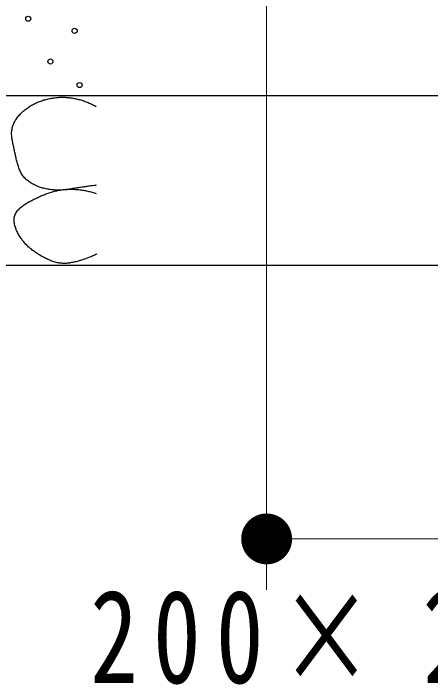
# Model space of a CAD drawing. Units: millimetres on the paper. Extents: x -385 to 0, y -10 to 267.
# Drawn here: x -107.95 to -99.75, y 120.74 to 133.93 of the extents above; entities that cross this region are included whole.
import ezdxf

# ---------------------------------------------------------------- set-up
doc = ezdxf.new("R2010")
doc.units = ezdxf.units.MM
doc.layers.add('LY_1', color=7, linetype='Continuous', lineweight=25)
doc.styles.add('ＭＳ ゴシック', font='')
doc.styles.get('ＭＳ ゴシック').set_extended_font_data('MS Gothic')

# ---------------------------------------------------------------- blocks, each defined once
blk = doc.blocks.new('filled_dot')
at = {"color": 0, "linetype": 'Continuous', "lineweight": -2, "const_width": 1.25}
blk.add_lwpolyline([(-0.625, 0, 1), (0.625, 0, 1)], format="xyb", close=True, dxfattribs=at)

msp = doc.modelspace()

# ---------------------------------------------------------------- linework, layer by layer
at = {"layer": 'LY_1', "lineweight": 13}
for p, q in [((-102.973, 136.405), (-102.973, 122.606)), ((-96.307, 123.606), (-102.973, 123.606))]:
    msp.add_line(p, q, dxfattribs=at)
at = {"layer": 'LY_1'}
for p, q in [((-114.64, 132.321), (-84.64, 132.321)), ((-114.64, 128.988), (-84.64, 128.988))]:
    msp.add_line(p, q, dxfattribs=at)
for centre in [(-107.657, 133.829), (-106.745, 133.591), (-107.222, 132.988), (-106.647, 132.525)]:
    msp.add_circle(centre, 0.05, dxfattribs=at)
for points, knots in [([(-106.32, 130.557), (-106.35, 130.553), (-106.379, 130.549), (-106.408, 130.545), (-106.438, 130.542), (-106.467, 130.538), (-106.496, 130.534), (-106.526, 130.53), (-106.555, 130.526), (-106.584, 130.522), (-106.613, 130.518), (-106.643, 130.513), (-106.672, 130.508), (-106.701, 130.503), (-106.73, 130.498), (-106.759, 130.493), (-106.789, 130.489), (-106.818, 130.484), (-106.847, 130.479), (-106.876, 130.475), (-106.906, 130.471), (-106.935, 130.468), (-106.964, 130.466), (-106.994, 130.463), (-107.024, 130.462), (-107.053, 130.461), (-107.083, 130.461), (-107.112, 130.462), (-107.142, 130.463), (-107.171, 130.466), (-107.201, 130.469), (-107.23, 130.472), (-107.259, 130.477), (-107.288, 130.482), (-107.317, 130.488), (-107.346, 130.494), (-107.375, 130.502), (-107.403, 130.51), (-107.432, 130.519), (-107.459, 130.529), (-107.487, 130.54), (-107.514, 130.551), (-107.541, 130.565), (-107.567, 130.578), (-107.593, 130.592), (-107.618, 130.609), (-107.642, 130.625), (-107.666, 130.643), (-107.688, 130.663), (-107.71, 130.682), (-107.731, 130.704), (-107.749, 130.727), (-107.767, 130.75), (-107.783, 130.775), (-107.798, 130.801), (-107.812, 130.827), (-107.824, 130.854), (-107.835, 130.881), (-107.846, 130.909), (-107.855, 130.937), (-107.864, 130.965), (-107.873, 130.993), (-107.88, 131.022), (-107.887, 131.051), (-107.894, 131.08), (-107.9, 131.109), (-107.906, 131.137), (-107.912, 131.166), (-107.918, 131.195), (-107.924, 131.224), (-107.93, 131.253), (-107.936, 131.282), (-107.943, 131.311), (-107.949, 131.34), (-107.956, 131.369), (-107.961, 131.398), (-107.967, 131.427), (-107.973, 131.456), (-107.977, 131.485), (-107.98, 131.515), (-107.984, 131.544), (-107.984, 131.574), (-107.983, 131.603), (-107.981, 131.633), (-107.976, 131.662), (-107.97, 131.691), (-107.961, 131.719), (-107.951, 131.747), (-107.94, 131.774), (-107.926, 131.801), (-107.911, 131.826), (-107.896, 131.852), (-107.879, 131.876), (-107.861, 131.899), (-107.843, 131.923), (-107.823, 131.945), (-107.803, 131.966), (-107.782, 131.987), (-107.761, 132.008), (-107.738, 132.027), (-107.716, 132.046), (-107.692, 132.064), (-107.668, 132.081), (-107.644, 132.098), (-107.619, 132.114), (-107.593, 132.129), (-107.567, 132.143), (-107.541, 132.157), (-107.514, 132.169), (-107.487, 132.182), (-107.46, 132.193), (-107.432, 132.204), (-107.405, 132.214), (-107.377, 132.224), (-107.348, 132.232), (-107.32, 132.241), (-107.291, 132.248), (-107.263, 132.255), (-107.234, 132.261), (-107.205, 132.267), (-107.175, 132.271), (-107.146, 132.276), (-107.117, 132.279), (-107.087, 132.282), (-107.058, 132.284), (-107.028, 132.286), (-106.999, 132.286), (-106.969, 132.286), (-106.939, 132.286), (-106.91, 132.284), (-106.881, 132.282), (-106.851, 132.279), (-106.822, 132.275), (-106.792, 132.271), (-106.763, 132.266), (-106.734, 132.26), (-106.705, 132.254), (-106.677, 132.247), (-106.648, 132.239), (-106.62, 132.231), (-106.591, 132.222), (-106.563, 132.213), (-106.535, 132.203), (-106.508, 132.193), (-106.48, 132.181), (-106.453, 132.17), (-106.426, 132.158), (-106.399, 132.145), (-106.373, 132.133), (-106.346, 132.119), (-106.32, 132.105)], [0, 0, 0, 0, 1, 1, 1, 2, 2, 2, 3, 3, 3, 4, 4, 4, 5, 5, 5, 6, 6, 6, 7, 7, 7, 8, 8, 8, 9, 9, 9, 10, 10, 10, 11, 11, 11, 12, 12, 12, 13, 13, 13, 14, 14, 14, 15, 15, 15, 16, 16, 16, 17, 17, 17, 18, 18, 18, 19, 19, 19, 20, 20, 20, 21, 21, 21, 22, 22, 22, 23, 23, 23, 24, 24, 24, 25, 25, 25, 26, 26, 26, 27, 27, 27, 28, 28, 28, 29, 29, 29, 30, 30, 30, 31, 31, 31, 32, 32, 32, 33, 33, 33, 34, 34, 34, 35, 35, 35, 36, 36, 36, 37, 37, 37, 38, 38, 38, 39, 39, 39, 40, 40, 40, 41, 41, 41, 42, 42, 42, 43, 43, 43, 44, 44, 44, 45, 45, 45, 46, 46, 46, 47, 47, 47, 48, 48, 48, 49, 49, 49, 50, 50, 50, 50]), ([(-106.307, 129.201), (-106.333, 129.19), (-106.36, 129.178), (-106.387, 129.167), (-106.414, 129.155), (-106.441, 129.145), (-106.469, 129.135), (-106.496, 129.125), (-106.523, 129.115), (-106.551, 129.106), (-106.579, 129.096), (-106.606, 129.087), (-106.634, 129.078), (-106.662, 129.069), (-106.69, 129.061), (-106.718, 129.054), (-106.746, 129.046), (-106.775, 129.04), (-106.804, 129.035), (-106.832, 129.03), (-106.861, 129.025), (-106.89, 129.023), (-106.919, 129.02), (-106.949, 129.019), (-106.978, 129.021), (-107.007, 129.022), (-107.036, 129.025), (-107.065, 129.03), (-107.093, 129.035), (-107.122, 129.042), (-107.15, 129.051), (-107.178, 129.059), (-107.205, 129.069), (-107.232, 129.081), (-107.259, 129.092), (-107.285, 129.104), (-107.312, 129.117), (-107.338, 129.13), (-107.363, 129.144), (-107.389, 129.158), (-107.414, 129.173), (-107.439, 129.188), (-107.464, 129.203), (-107.489, 129.219), (-107.513, 129.235), (-107.537, 129.252), (-107.56, 129.268), (-107.584, 129.286), (-107.606, 129.305), (-107.629, 129.323), (-107.651, 129.342), (-107.672, 129.363), (-107.693, 129.383), (-107.713, 129.404), (-107.732, 129.426), (-107.751, 129.448), (-107.769, 129.471), (-107.786, 129.495), (-107.804, 129.518), (-107.82, 129.543), (-107.835, 129.568), (-107.85, 129.593), (-107.864, 129.618), (-107.876, 129.645), (-107.888, 129.671), (-107.9, 129.698), (-107.909, 129.726), (-107.918, 129.753), (-107.926, 129.782), (-107.93, 129.811), (-107.934, 129.839), (-107.936, 129.869), (-107.933, 129.898), (-107.931, 129.927), (-107.924, 129.956), (-107.913, 129.983), (-107.901, 130.009), (-107.885, 130.034), (-107.867, 130.057), (-107.849, 130.08), (-107.827, 130.1), (-107.806, 130.119), (-107.784, 130.139), (-107.76, 130.156), (-107.736, 130.172), (-107.712, 130.189), (-107.687, 130.204), (-107.662, 130.219), (-107.637, 130.233), (-107.611, 130.247), (-107.585, 130.26), (-107.559, 130.274), (-107.533, 130.287), (-107.506, 130.299), (-107.48, 130.312), (-107.454, 130.325), (-107.427, 130.337), (-107.401, 130.348), (-107.374, 130.36), (-107.347, 130.371), (-107.32, 130.382), (-107.292, 130.392), (-107.265, 130.402), (-107.237, 130.411), (-107.209, 130.42), (-107.181, 130.428), (-107.153, 130.436), (-107.125, 130.443), (-107.096, 130.449), (-107.068, 130.456), (-107.039, 130.461), (-107.01, 130.465), (-106.981, 130.469), (-106.952, 130.472), (-106.923, 130.474), (-106.894, 130.477), (-106.865, 130.478), (-106.836, 130.478), (-106.807, 130.479), (-106.777, 130.478), (-106.748, 130.477), (-106.719, 130.475), (-106.69, 130.473), (-106.661, 130.47), (-106.632, 130.467), (-106.603, 130.463), (-106.574, 130.458), (-106.546, 130.454), (-106.517, 130.448), (-106.488, 130.441), (-106.46, 130.435), (-106.432, 130.428), (-106.404, 130.42), (-106.376, 130.412), (-106.348, 130.402), (-106.32, 130.393)], [0, 0, 0, 0, 1, 1, 1, 2, 2, 2, 3, 3, 3, 4, 4, 4, 5, 5, 5, 6, 6, 6, 7, 7, 7, 8, 8, 8, 9, 9, 9, 10, 10, 10, 11, 11, 11, 12, 12, 12, 13, 13, 13, 14, 14, 14, 15, 15, 15, 16, 16, 16, 17, 17, 17, 18, 18, 18, 19, 19, 19, 20, 20, 20, 21, 21, 21, 22, 22, 22, 23, 23, 23, 24, 24, 24, 25, 25, 25, 26, 26, 26, 27, 27, 27, 28, 28, 28, 29, 29, 29, 30, 30, 30, 31, 31, 31, 32, 32, 32, 33, 33, 33, 34, 34, 34, 35, 35, 35, 36, 36, 36, 37, 37, 37, 38, 38, 38, 39, 39, 39, 40, 40, 40, 41, 41, 41, 42, 42, 42, 43, 43, 43, 44, 44, 44, 45, 45, 45, 45])]:
    msp.add_open_spline(points, degree=3, knots=knots, dxfattribs=at)

# ---------------------------------------------------------------- block references
at = {"layer": 'LY_1', "lineweight": 13, "xscale": 0.4, "yscale": 0.4}
msp.add_blockref('filled_dot', (-102.973, 123.606), dxfattribs=at)

# ---------------------------------------------------------------- texts
at = {"layer": 'LY_1', "insert": (-99.64, 122.606), "char_height": 1.833, "attachment_point": 2, "style": 'ＭＳ ゴシック'}
msp.add_mtext('\\T1.32;\\W0.75;200×２００', dxfattribs=at)

doc.saveas('drawing.dxf')
